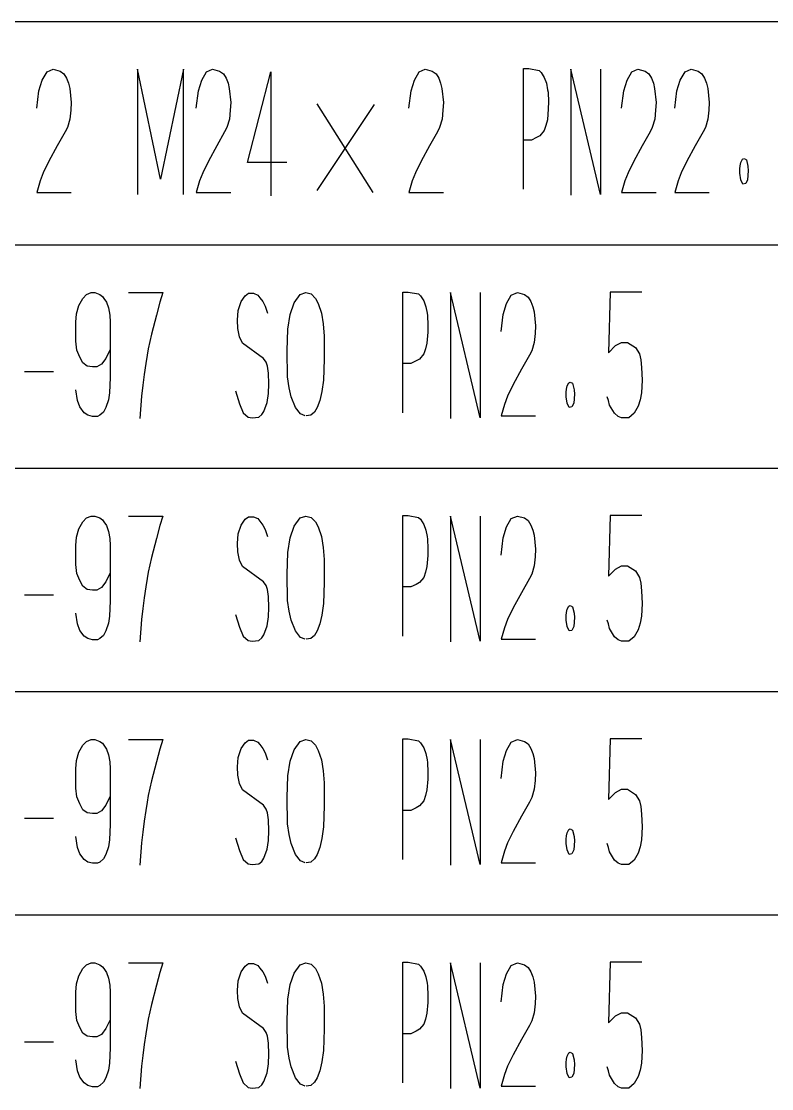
# Model space of a CAD drawing. Extents: x 0 to 8410, y 0 to 11890.
# Drawn here: x 7221.3 to 7456.5, y 6793.7 to 7128.1 of the extents above; entities that cross this region are included whole.
import ezdxf

# ---------------------------------------------------------------- set-up
doc = ezdxf.new("R2010")
doc.units = 0
doc.header["$MEASUREMENT"] = 0
doc.layers.add('6', color=7, linetype='Continuous')

msp = doc.modelspace()

# ---------------------------------------------------------------- linework, layer by layer
at = {"layer": '6'}
for p, q in [((6510, 7128.11), (8310, 7128.11)), ((7229.35, 7112.29), (7231.25, 7113.09)), ((7231.25, 7113.09), (7233.47, 7112.49)), ((7264.91, 7078.69), (7257.72, 7113.09)), ((7257.72, 7113.09), (7257.72, 7073.89)), ((7272.1, 7113.09), (7264.91, 7078.69)), ((7272.1, 7073.89), (7272.1, 7113.09)), ((7279.35, 7112.29), (7281.25, 7113.09)), ((7281.25, 7113.09), (7283.47, 7112.49)), ((7346.02, 7112.29), (7347.92, 7113.09)), ((7347.92, 7113.09), (7350.14, 7112.49)), ((7378.7, 7075.49), (7378.7, 7113.29)), ((7378.7, 7113.29), (7380.4, 7113.29)), ((7380.4, 7113.29), (7383.6, 7112.69)), ((7402.89, 7073.89), (7393.6, 7113.09)), ((7393.6, 7113.09), (7393.6, 7073.69)), ((7402.89, 7113.09), (7402.89, 7073.89)), ((7412.69, 7112.29), (7414.58, 7113.09)), ((7414.58, 7113.09), (7416.81, 7112.49)), ((7429.36, 7112.29), (7431.25, 7113.09)), ((7431.25, 7113.09), (7433.47, 7112.49)), ((7226.81, 7106.29), (7227.85, 7109.69)), ((7227.85, 7109.69), (7229.35, 7112.29)), ((7233.47, 7112.49), (7234.65, 7111.69)), ((7234.65, 7111.69), (7235.5, 7110.29)), ((7235.5, 7110.29), (7236.09, 7108.69)), ((7276.81, 7106.29), (7277.85, 7109.69)), ((7277.85, 7109.69), (7279.35, 7112.29)), ((7283.47, 7112.49), (7284.65, 7111.69)), ((7284.65, 7111.69), (7285.5, 7110.29)), ((7285.5, 7110.29), (7286.09, 7108.69)), ((7292.17, 7083.89), (7299.49, 7112.29)), ((7299.49, 7112.29), (7299.49, 7073.49)), ((7343.47, 7106.29), (7344.52, 7109.69)), ((7344.52, 7109.69), (7346.02, 7112.29)), ((7350.14, 7112.49), (7351.32, 7111.69)), ((7351.32, 7111.69), (7352.17, 7110.29)), ((7352.17, 7110.29), (7352.75, 7108.69)), ((7383.6, 7112.69), (7384.26, 7112.09)), ((7384.26, 7112.09), (7385.24, 7110.49)), ((7385.24, 7110.49), (7385.89, 7108.69)), ((7410.14, 7106.29), (7411.19, 7109.69)), ((7411.19, 7109.69), (7412.69, 7112.29)), ((7416.81, 7112.49), (7417.98, 7111.69)), ((7417.98, 7111.69), (7418.83, 7110.29)), ((7418.83, 7110.29), (7419.42, 7108.69)), ((7426.81, 7106.29), (7427.85, 7109.69)), ((7427.85, 7109.69), (7429.36, 7112.29)), ((7433.47, 7112.49), (7434.65, 7111.69)), ((7434.65, 7111.69), (7435.5, 7110.29)), ((7435.5, 7110.29), (7436.09, 7108.69)), ((7226.15, 7100.89), (7226.81, 7106.29)), ((7236.09, 7108.69), (7236.48, 7107.09)), ((7236.48, 7107.09), (7236.94, 7102.69)), ((7276.15, 7100.89), (7276.81, 7106.29)), ((7286.09, 7108.69), (7286.48, 7107.09)), ((7286.48, 7107.09), (7286.94, 7102.69)), ((7342.82, 7100.89), (7343.47, 7106.29)), ((7352.75, 7108.69), (7353.15, 7107.09)), ((7353.15, 7107.09), (7353.6, 7102.69)), ((7385.89, 7108.69), (7386.28, 7106.69)), ((7386.28, 7106.69), (7386.41, 7105.89)), ((7409.49, 7100.89), (7410.14, 7106.29)), ((7419.42, 7108.69), (7419.81, 7107.09)), ((7419.81, 7107.09), (7420.27, 7102.69)), ((7426.15, 7100.89), (7426.81, 7106.29)), ((7436.09, 7108.69), (7436.48, 7107.09)), ((7436.48, 7107.09), (7436.94, 7102.69)), ((7386.41, 7105.89), (7386.55, 7102.89)), ((7386.55, 7102.89), (7386.48, 7100.69)), ((7236.81, 7100.29), (7236.54, 7097.49)), ((7236.94, 7102.69), (7236.81, 7100.29)), ((7286.81, 7100.29), (7286.54, 7097.49)), ((7286.94, 7102.69), (7286.81, 7100.29)), ((7331.64, 7074.49), (7314, 7102.29)), ((7314, 7075.09), (7332.03, 7102.09)), ((7353.47, 7100.29), (7353.21, 7097.49)), ((7353.6, 7102.69), (7353.47, 7100.29)), ((7386.48, 7100.69), (7386.22, 7097.29)), ((7420.14, 7100.29), (7419.88, 7097.49)), ((7420.27, 7102.69), (7420.14, 7100.29)), ((7436.81, 7100.29), (7436.55, 7097.49)), ((7436.94, 7102.69), (7436.81, 7100.29)), ((7236.54, 7097.49), (7235.76, 7094.89)), ((7286.54, 7097.49), (7285.76, 7094.89)), ((7353.21, 7097.49), (7352.43, 7094.89)), ((7386.22, 7097.29), (7385.76, 7095.49)), ((7419.88, 7097.49), (7419.09, 7094.89)), ((7436.55, 7097.49), (7435.76, 7094.89)), ((7235.04, 7093.49), (7232.56, 7089.09)), ((7235.76, 7094.89), (7235.04, 7093.49)), ((7285.04, 7093.49), (7282.56, 7089.09)), ((7285.76, 7094.89), (7285.04, 7093.49)), ((7351.71, 7093.49), (7349.22, 7089.09)), ((7352.43, 7094.89), (7351.71, 7093.49)), ((7385.24, 7093.89), (7383.87, 7092.29)), ((7385.76, 7095.49), (7385.24, 7093.89)), ((7418.38, 7093.49), (7415.89, 7089.09)), ((7419.09, 7094.89), (7418.38, 7093.49)), ((7435.04, 7093.49), (7432.56, 7089.09)), ((7435.76, 7094.89), (7435.04, 7093.49)), ((7381.19, 7090.89), (7378.7, 7090.89)), ((7382.82, 7091.69), (7381.19, 7090.89)), ((7383.87, 7092.29), (7382.82, 7091.69)), ((7232.56, 7089.09), (7229.94, 7084.29)), ((7282.56, 7089.09), (7279.94, 7084.29)), ((7349.22, 7089.09), (7346.61, 7084.29)), ((7415.89, 7089.09), (7413.28, 7084.29)), ((7432.56, 7089.09), (7429.94, 7084.29)), ((7229.94, 7084.29), (7228.18, 7080.69)), ((7279.94, 7084.29), (7278.18, 7080.69)), ((7304.52, 7083.89), (7292.17, 7083.89)), ((7346.61, 7084.29), (7344.85, 7080.69)), ((7413.28, 7084.29), (7411.51, 7080.69)), ((7429.94, 7084.29), (7428.18, 7080.69)), ((7446.55, 7081.89), (7446.68, 7082.89)), ((7446.68, 7082.89), (7446.87, 7083.89)), ((7446.87, 7083.89), (7447.4, 7084.89)), ((7447.4, 7084.89), (7447.72, 7085.09)), ((7447.85, 7085.09), (7448.57, 7084.69)), ((7448.57, 7084.69), (7449.03, 7082.69)), ((7228.18, 7080.69), (7227.2, 7078.09)), ((7278.18, 7080.69), (7277.2, 7078.09)), ((7344.85, 7080.69), (7343.86, 7078.09)), ((7411.51, 7080.69), (7410.53, 7078.09)), ((7428.18, 7080.69), (7427.2, 7078.09)), ((7446.55, 7080.49), (7446.55, 7081.89)), ((7446.87, 7078.49), (7446.55, 7080.49)), ((7449.16, 7081.29), (7448.96, 7078.49)), ((7449.03, 7082.69), (7449.16, 7081.29)), ((7227.2, 7078.09), (7226.15, 7074.49)), ((7277.2, 7078.09), (7276.15, 7074.49)), ((7343.86, 7078.09), (7342.82, 7074.49)), ((7410.53, 7078.09), (7409.49, 7074.49)), ((7427.2, 7078.09), (7426.15, 7074.49)), ((7447.46, 7077.09), (7446.87, 7078.49)), ((7448.38, 7077.29), (7447.46, 7077.09)), ((7448.96, 7078.49), (7448.38, 7077.29)), ((7226.15, 7074.49), (7236.94, 7074.49)), ((7276.15, 7074.49), (7286.94, 7074.49)), ((7342.82, 7074.49), (7353.6, 7074.49)), ((7409.49, 7074.49), (7420.27, 7074.49)), ((7426.15, 7074.49), (7436.94, 7074.49)), ((6510, 7058.1), (8310, 7058.1)), ((7241.69, 7042.5), (7243.19, 7043.1)), ((7243.19, 7043.1), (7244.37, 7043.1)), ((7244.37, 7043.1), (7245.87, 7042.5)), ((7254.89, 7043.1), (7265.68, 7043.1)), ((7265.68, 7043.1), (7264.76, 7040.1)), ((7291.5, 7042.1), (7292.54, 7042.9)), ((7292.54, 7042.9), (7294.11, 7042.9)), ((7294.11, 7042.9), (7295.42, 7042.3)), ((7308.75, 7042.5), (7310.52, 7043.1)), ((7310.52, 7043.1), (7312.15, 7042.7)), ((7312.15, 7042.7), (7313.52, 7041.3)), ((7340.91, 7005.5), (7340.91, 7043.3)), ((7340.91, 7043.3), (7342.61, 7043.3)), ((7342.61, 7043.3), (7345.81, 7042.7)), ((7345.81, 7042.7), (7346.46, 7042.1)), ((7365.09, 7003.9), (7355.81, 7043.1)), ((7355.81, 7043.1), (7355.81, 7003.7)), ((7365.09, 7043.1), (7365.09, 7003.9)), ((7374.9, 7042.3), (7376.79, 7043.1)), ((7376.79, 7043.1), (7379.01, 7042.5)), ((7405.88, 7043.3), (7405.35, 7024.3)), ((7415.81, 7043.3), (7405.88, 7043.3)), ((7239.34, 7039.1), (7240.58, 7041.3)), ((7240.58, 7041.3), (7241.69, 7042.5)), ((7245.87, 7042.5), (7246.72, 7041.9)), ((7246.72, 7041.9), (7247.18, 7041.3)), ((7247.18, 7041.3), (7247.97, 7040.1)), ((7247.97, 7040.1), (7248.68, 7038.3)), ((7264.76, 7040.1), (7263.65, 7036.1)), ((7289.27, 7037.5), (7290.19, 7040.3)), ((7290.19, 7040.3), (7291.5, 7042.1)), ((7295.42, 7042.3), (7296.07, 7041.5)), ((7296.07, 7041.5), (7297.05, 7040.3)), ((7297.05, 7040.3), (7297.7, 7038.9)), ((7305.55, 7036.3), (7306.85, 7039.9)), ((7306.85, 7039.9), (7308.75, 7042.5)), ((7313.52, 7041.3), (7314.37, 7039.7)), ((7314.37, 7039.7), (7315.35, 7036.7)), ((7346.46, 7042.1), (7347.44, 7040.5)), ((7347.44, 7040.5), (7348.1, 7038.7)), ((7372.35, 7036.3), (7373.39, 7039.7)), ((7373.39, 7039.7), (7374.9, 7042.3)), ((7379.01, 7042.5), (7380.19, 7041.7)), ((7380.19, 7041.7), (7381.04, 7040.3)), ((7381.04, 7040.3), (7381.63, 7038.7)), ((7238.42, 7033.9), (7238.62, 7036.5)), ((7238.62, 7036.5), (7239.34, 7039.1)), ((7248.68, 7038.3), (7249.08, 7036.1)), ((7249.08, 7036.1), (7249.14, 7033.9)), ((7263.65, 7036.1), (7262.08, 7030.1)), ((7289.08, 7034.5), (7289.27, 7037.5)), ((7297.7, 7038.9), (7298.42, 7036.7)), ((7304.83, 7031.7), (7305.55, 7036.3)), ((7315.35, 7036.7), (7315.87, 7033.3)), ((7348.1, 7038.7), (7348.49, 7036.7)), ((7348.49, 7036.7), (7348.62, 7035.9)), ((7371.69, 7030.9), (7372.35, 7036.3)), ((7381.63, 7038.7), (7382.02, 7037.1)), ((7382.02, 7037.1), (7382.48, 7032.7)), ((7238.42, 7031.1), (7238.42, 7033.9)), ((7249.14, 7033.9), (7249.14, 7024.7)), ((7289.21, 7031.9), (7289.08, 7034.5)), ((7315.87, 7033.3), (7316.2, 7029.5)), ((7348.62, 7035.9), (7348.75, 7032.9)), ((7348.75, 7032.9), (7348.69, 7030.7)), ((7382.48, 7032.7), (7382.35, 7030.3)), ((7238.42, 7027.9), (7238.42, 7031.1)), ((7262.08, 7030.1), (7261.1, 7025.5)), ((7289.67, 7029.3), (7289.21, 7031.9)), ((7290.65, 7027.3), (7289.67, 7029.3)), ((7304.63, 7024.9), (7304.83, 7031.7)), ((7316.2, 7029.5), (7316.27, 7022.3)), ((7348.69, 7030.7), (7348.42, 7027.3)), ((7382.35, 7030.3), (7382.08, 7027.5)), ((7238.68, 7025.1), (7238.42, 7027.9)), ((7297.25, 7022.5), (7290.65, 7027.3)), ((7348.42, 7027.3), (7347.97, 7025.5)), ((7382.08, 7027.5), (7381.3, 7024.9)), ((7405.35, 7024.3), (7407.51, 7026.5)), ((7407.51, 7026.5), (7409.47, 7027.5)), ((7409.47, 7027.5), (7411.37, 7027.5)), ((7411.37, 7027.5), (7413.85, 7025.9)), ((7239.6, 7022.9), (7238.68, 7025.1)), ((7240.58, 7021.1), (7239.6, 7022.9)), ((7249.08, 7025.1), (7247.83, 7022.5)), ((7249.14, 7024.7), (7249.14, 7016.5)), ((7260.71, 7023.5), (7260.38, 7020.9)), ((7261.1, 7025.5), (7260.71, 7023.5)), ((7304.76, 7016.7), (7304.63, 7024.9)), ((7347.44, 7023.9), (7346.07, 7022.3)), ((7347.97, 7025.5), (7347.44, 7023.9)), ((7380.58, 7023.5), (7378.1, 7019.1)), ((7381.3, 7024.9), (7380.58, 7023.5)), ((7413.85, 7025.9), (7415.03, 7023.9)), ((7415.03, 7023.9), (7415.48, 7022.1)), ((7241.89, 7020.1), (7240.58, 7021.1)), ((7243.59, 7019.9), (7241.89, 7020.1)), ((7245.02, 7019.9), (7243.59, 7019.9)), ((7246.46, 7020.7), (7245.02, 7019.9)), ((7247.83, 7022.5), (7246.46, 7020.7)), ((7260.38, 7020.9), (7259.8, 7017.5)), ((7298.03, 7021.3), (7297.25, 7022.5)), ((7298.42, 7020.1), (7298.03, 7021.3)), ((7298.75, 7017.9), (7298.42, 7020.1)), ((7316.27, 7022.3), (7316.07, 7015.7)), ((7343.39, 7020.9), (7340.91, 7020.9)), ((7345.03, 7021.7), (7343.39, 7020.9)), ((7346.07, 7022.3), (7345.03, 7021.7)), ((7415.48, 7022.1), (7415.75, 7019.7)), ((7415.75, 7019.7), (7415.88, 7015.7)), ((7231.43, 7018.3), (7222.34, 7018.3)), ((7249.14, 7016.5), (7248.95, 7011.7)), ((7259.8, 7017.5), (7259.4, 7014.1)), ((7298.88, 7014.5), (7298.75, 7017.9)), ((7305.22, 7013.3), (7304.76, 7016.7)), ((7378.1, 7019.1), (7375.48, 7014.3)), ((7238.95, 7009.3), (7238.42, 7012.7)), ((7259.4, 7014.1), (7259.01, 7010.7)), ((7298.75, 7011.5), (7298.88, 7014.5)), ((7305.94, 7010.5), (7305.22, 7013.3)), ((7316.07, 7015.7), (7315.55, 7012.1)), ((7375.48, 7014.3), (7373.72, 7010.7)), ((7392.08, 7011.9), (7392.22, 7012.9)), ((7392.22, 7012.9), (7392.41, 7013.9)), ((7392.41, 7013.9), (7392.93, 7014.9)), ((7392.93, 7014.9), (7393.26, 7015.1)), ((7393.39, 7015.1), (7394.11, 7014.7)), ((7394.11, 7014.7), (7394.57, 7012.7)), ((7394.57, 7012.7), (7394.7, 7011.3)), ((7415.88, 7015.7), (7415.68, 7011.7)), ((7239.66, 7007.3), (7238.95, 7009.3)), ((7248.68, 7009.5), (7247.83, 7007.1)), ((7248.95, 7011.7), (7248.68, 7009.5)), ((7259.01, 7010.7), (7258.49, 7003.7)), ((7288.49, 7012.3), (7289.67, 7008.3)), ((7298.36, 7008.7), (7298.75, 7011.5)), ((7307.25, 7007.1), (7305.94, 7010.5)), ((7314.83, 7009.3), (7314.04, 7007.1)), ((7315.55, 7012.1), (7314.83, 7009.3)), ((7373.72, 7010.7), (7372.74, 7008.1)), ((7392.08, 7010.5), (7392.08, 7011.9)), ((7392.41, 7008.5), (7392.08, 7010.5)), ((7394.7, 7011.3), (7394.5, 7008.5)), ((7405.35, 7009.3), (7404.96, 7010.5)), ((7405.68, 7007.9), (7405.35, 7009.3)), ((7415.29, 7009.5), (7414.7, 7007.5)), ((7415.68, 7011.7), (7415.29, 7009.5)), ((7241.04, 7005.5), (7239.66, 7007.3)), ((7247.83, 7007.1), (7247.05, 7005.7)), ((7289.67, 7008.3), (7290.84, 7005.5)), ((7296.72, 7004.9), (7297.31, 7005.9)), ((7297.31, 7005.9), (7298.36, 7008.7)), ((7308.82, 7005.1), (7307.25, 7007.1)), ((7314.04, 7007.1), (7313.2, 7005.7)), ((7372.74, 7008.1), (7371.69, 7004.5)), ((7393, 7007.1), (7392.41, 7008.5)), ((7393.91, 7007.3), (7393, 7007.1)), ((7394.5, 7008.5), (7393.91, 7007.3)), ((7407.25, 7005.3), (7405.68, 7007.9)), ((7414.7, 7007.5), (7413.39, 7005.3)), ((7242.15, 7004.7), (7241.04, 7005.5)), ((7243.59, 7004.3), (7242.15, 7004.7)), ((7245.16, 7004.3), (7243.59, 7004.3)), ((7245.94, 7004.7), (7245.16, 7004.3)), ((7247.05, 7005.7), (7245.94, 7004.7)), ((7290.84, 7005.5), (7292.41, 7004.1)), ((7292.41, 7004.1), (7293.65, 7003.9)), ((7293.65, 7003.9), (7295.74, 7004.1)), ((7295.74, 7004.1), (7296.72, 7004.9)), ((7310.25, 7004.5), (7308.82, 7005.1)), ((7312.02, 7004.7), (7310.58, 7004.5)), ((7313.2, 7005.7), (7312.02, 7004.7)), ((7371.69, 7004.5), (7382.48, 7004.5)), ((7408.42, 7004.3), (7407.25, 7005.3)), ((7409.41, 7003.9), (7408.42, 7004.3)), ((7411.76, 7003.9), (7409.41, 7003.9)), ((7413.39, 7005.3), (7411.76, 7003.9)), ((6510, 6988.11), (8310, 6988.11)), ((7240.58, 6971.3), (7241.69, 6972.5)), ((7241.69, 6972.5), (7243.19, 6973.1)), ((7243.19, 6973.1), (7244.37, 6973.1)), ((7244.37, 6973.1), (7245.87, 6972.5)), ((7245.87, 6972.5), (7246.72, 6971.9)), ((7254.89, 6973.1), (7265.68, 6973.1)), ((7265.68, 6973.1), (7264.76, 6970.1)), ((7291.5, 6972.1), (7292.54, 6972.9)), ((7292.54, 6972.9), (7294.11, 6972.9)), ((7294.11, 6972.9), (7295.42, 6972.3)), ((7306.85, 6969.9), (7308.75, 6972.5)), ((7308.75, 6972.5), (7310.52, 6973.1)), ((7310.52, 6973.1), (7312.15, 6972.7)), ((7312.15, 6972.7), (7313.52, 6971.3)), ((7340.91, 6935.5), (7340.91, 6973.3)), ((7340.91, 6973.3), (7342.61, 6973.3)), ((7342.61, 6973.3), (7345.81, 6972.7)), ((7345.81, 6972.7), (7346.46, 6972.1)), ((7365.09, 6933.9), (7355.81, 6973.1)), ((7355.81, 6973.1), (7355.81, 6933.7)), ((7365.09, 6973.1), (7365.09, 6933.9)), ((7374.9, 6972.3), (7376.79, 6973.1)), ((7376.79, 6973.1), (7379.01, 6972.5)), ((7379.01, 6972.5), (7380.19, 6971.7)), ((7405.88, 6973.3), (7405.35, 6954.3)), ((7415.81, 6973.3), (7405.88, 6973.3)), ((7239.34, 6969.1), (7240.58, 6971.3)), ((7246.72, 6971.9), (7247.18, 6971.3)), ((7247.18, 6971.3), (7247.97, 6970.1)), ((7247.97, 6970.1), (7248.68, 6968.3)), ((7264.76, 6970.1), (7263.65, 6966.1)), ((7289.27, 6967.5), (7290.19, 6970.3)), ((7290.19, 6970.3), (7291.5, 6972.1)), ((7295.42, 6972.3), (7296.07, 6971.5)), ((7296.07, 6971.5), (7297.05, 6970.3)), ((7297.05, 6970.3), (7297.7, 6968.9)), ((7305.55, 6966.3), (7306.85, 6969.9)), ((7313.52, 6971.3), (7314.37, 6969.7)), ((7314.37, 6969.7), (7315.35, 6966.7)), ((7346.46, 6972.1), (7347.44, 6970.5)), ((7347.44, 6970.5), (7348.1, 6968.7)), ((7372.35, 6966.3), (7373.39, 6969.7)), ((7373.39, 6969.7), (7374.9, 6972.3)), ((7380.19, 6971.7), (7381.04, 6970.3)), ((7381.04, 6970.3), (7381.63, 6968.7)), ((7238.42, 6963.9), (7238.62, 6966.5)), ((7238.62, 6966.5), (7239.34, 6969.1)), ((7248.68, 6968.3), (7249.08, 6966.1)), ((7249.08, 6966.1), (7249.14, 6963.9)), ((7263.65, 6966.1), (7262.08, 6960.1)), ((7289.08, 6964.5), (7289.27, 6967.5)), ((7297.7, 6968.9), (7298.42, 6966.7)), ((7304.83, 6961.7), (7305.55, 6966.3)), ((7315.35, 6966.7), (7315.87, 6963.3)), ((7348.1, 6968.7), (7348.49, 6966.7)), ((7348.49, 6966.7), (7348.62, 6965.9)), ((7348.62, 6965.9), (7348.75, 6962.9)), ((7371.69, 6960.9), (7372.35, 6966.3)), ((7381.63, 6968.7), (7382.02, 6967.1)), ((7382.02, 6967.1), (7382.48, 6962.7)), ((7238.42, 6961.1), (7238.42, 6963.9)), ((7249.14, 6963.9), (7249.14, 6954.7)), ((7289.21, 6961.9), (7289.08, 6964.5)), ((7315.87, 6963.3), (7316.2, 6959.5)), ((7348.75, 6962.9), (7348.69, 6960.7)), ((7382.48, 6962.7), (7382.35, 6960.3)), ((7238.42, 6957.9), (7238.42, 6961.1)), ((7262.08, 6960.1), (7261.1, 6955.5)), ((7289.67, 6959.3), (7289.21, 6961.9)), ((7290.65, 6957.3), (7289.67, 6959.3)), ((7304.63, 6954.9), (7304.83, 6961.7)), ((7316.2, 6959.5), (7316.27, 6952.3)), ((7348.69, 6960.7), (7348.42, 6957.3)), ((7382.35, 6960.3), (7382.08, 6957.5)), ((7238.68, 6955.1), (7238.42, 6957.9)), ((7297.25, 6952.5), (7290.65, 6957.3)), ((7348.42, 6957.3), (7347.97, 6955.5)), ((7382.08, 6957.5), (7381.3, 6954.9)), ((7405.35, 6954.3), (7407.51, 6956.5)), ((7407.51, 6956.5), (7409.47, 6957.5)), ((7409.47, 6957.5), (7411.37, 6957.5)), ((7411.37, 6957.5), (7413.85, 6955.9)), ((7413.85, 6955.9), (7415.03, 6953.9)), ((7239.6, 6952.9), (7238.68, 6955.1)), ((7240.58, 6951.1), (7239.6, 6952.9)), ((7247.83, 6952.5), (7246.46, 6950.7)), ((7249.08, 6955.1), (7247.83, 6952.5)), ((7249.14, 6954.7), (7249.14, 6946.5)), ((7260.71, 6953.5), (7260.38, 6950.9)), ((7261.1, 6955.5), (7260.71, 6953.5)), ((7298.03, 6951.3), (7297.25, 6952.5)), ((7304.76, 6946.7), (7304.63, 6954.9)), ((7347.44, 6953.9), (7346.07, 6952.3)), ((7347.97, 6955.5), (7347.44, 6953.9)), ((7380.58, 6953.5), (7378.1, 6949.1)), ((7381.3, 6954.9), (7380.58, 6953.5)), ((7415.03, 6953.9), (7415.48, 6952.1)), ((7241.89, 6950.1), (7240.58, 6951.1)), ((7243.59, 6949.9), (7241.89, 6950.1)), ((7245.02, 6949.9), (7243.59, 6949.9)), ((7246.46, 6950.7), (7245.02, 6949.9)), ((7260.38, 6950.9), (7259.8, 6947.5)), ((7298.42, 6950.1), (7298.03, 6951.3)), ((7298.75, 6947.9), (7298.42, 6950.1)), ((7316.27, 6952.3), (7316.07, 6945.7)), ((7343.39, 6950.9), (7340.91, 6950.9)), ((7345.03, 6951.7), (7343.39, 6950.9)), ((7346.07, 6952.3), (7345.03, 6951.7)), ((7378.1, 6949.1), (7375.48, 6944.3)), ((7415.48, 6952.1), (7415.75, 6949.7)), ((7415.75, 6949.7), (7415.88, 6945.7)), ((7231.43, 6948.3), (7222.34, 6948.3)), ((7249.14, 6946.5), (7248.95, 6941.7)), ((7259.8, 6947.5), (7259.4, 6944.1)), ((7298.88, 6944.5), (7298.75, 6947.9)), ((7305.22, 6943.3), (7304.76, 6946.7)), ((7316.07, 6945.7), (7315.55, 6942.1)), ((7415.88, 6945.7), (7415.68, 6941.7)), ((7238.95, 6939.3), (7238.42, 6942.7)), ((7259.4, 6944.1), (7259.01, 6940.7)), ((7298.75, 6941.5), (7298.88, 6944.5)), ((7305.94, 6940.5), (7305.22, 6943.3)), ((7375.48, 6944.3), (7373.72, 6940.7)), ((7392.08, 6941.9), (7392.22, 6942.9)), ((7392.22, 6942.9), (7392.41, 6943.9)), ((7392.41, 6943.9), (7392.93, 6944.9)), ((7392.93, 6944.9), (7393.26, 6945.1)), ((7393.39, 6945.1), (7394.11, 6944.7)), ((7394.11, 6944.7), (7394.57, 6942.7)), ((7394.57, 6942.7), (7394.7, 6941.3)), ((7239.66, 6937.3), (7238.95, 6939.3)), ((7248.68, 6939.5), (7247.83, 6937.1)), ((7248.95, 6941.7), (7248.68, 6939.5)), ((7259.01, 6940.7), (7258.49, 6933.7)), ((7288.49, 6942.3), (7289.67, 6938.3)), ((7298.36, 6938.7), (7298.75, 6941.5)), ((7307.25, 6937.1), (7305.94, 6940.5)), ((7314.83, 6939.3), (7314.04, 6937.1)), ((7315.55, 6942.1), (7314.83, 6939.3)), ((7373.72, 6940.7), (7372.74, 6938.1)), ((7392.08, 6940.5), (7392.08, 6941.9)), ((7392.41, 6938.5), (7392.08, 6940.5)), ((7394.7, 6941.3), (7394.5, 6938.5)), ((7405.35, 6939.3), (7404.96, 6940.5)), ((7405.68, 6937.9), (7405.35, 6939.3)), ((7415.29, 6939.5), (7414.7, 6937.5)), ((7415.68, 6941.7), (7415.29, 6939.5)), ((7241.04, 6935.5), (7239.66, 6937.3)), ((7247.05, 6935.7), (7245.94, 6934.7)), ((7247.83, 6937.1), (7247.05, 6935.7)), ((7289.67, 6938.3), (7290.84, 6935.5)), ((7296.72, 6934.9), (7297.31, 6935.9)), ((7297.31, 6935.9), (7298.36, 6938.7)), ((7308.82, 6935.1), (7307.25, 6937.1)), ((7313.2, 6935.7), (7312.02, 6934.7)), ((7314.04, 6937.1), (7313.2, 6935.7)), ((7372.74, 6938.1), (7371.69, 6934.5)), ((7393, 6937.1), (7392.41, 6938.5)), ((7393.91, 6937.3), (7393, 6937.1)), ((7394.5, 6938.5), (7393.91, 6937.3)), ((7407.25, 6935.3), (7405.68, 6937.9)), ((7414.7, 6937.5), (7413.39, 6935.3)), ((7242.15, 6934.7), (7241.04, 6935.5)), ((7243.59, 6934.3), (7242.15, 6934.7)), ((7245.16, 6934.3), (7243.59, 6934.3)), ((7245.94, 6934.7), (7245.16, 6934.3)), ((7290.84, 6935.5), (7292.41, 6934.1)), ((7292.41, 6934.1), (7293.65, 6933.9)), ((7293.65, 6933.9), (7295.74, 6934.1)), ((7295.74, 6934.1), (7296.72, 6934.9)), ((7310.25, 6934.5), (7308.82, 6935.1)), ((7312.02, 6934.7), (7310.58, 6934.5)), ((7371.69, 6934.5), (7382.48, 6934.5)), ((7408.42, 6934.3), (7407.25, 6935.3)), ((7409.41, 6933.9), (7408.42, 6934.3)), ((7411.76, 6933.9), (7409.41, 6933.9)), ((7413.39, 6935.3), (7411.76, 6933.9)), ((6510, 6918.11), (8310, 6918.11)), ((7240.58, 6901.3), (7241.69, 6902.5)), ((7241.69, 6902.5), (7243.19, 6903.1)), ((7243.19, 6903.1), (7244.37, 6903.1)), ((7244.37, 6903.1), (7245.87, 6902.5)), ((7245.87, 6902.5), (7246.72, 6901.9)), ((7254.89, 6903.1), (7265.68, 6903.1)), ((7265.68, 6903.1), (7264.76, 6900.1)), ((7291.5, 6902.1), (7292.54, 6902.9)), ((7292.54, 6902.9), (7294.11, 6902.9)), ((7294.11, 6902.9), (7295.42, 6902.3)), ((7295.42, 6902.3), (7296.07, 6901.5)), ((7306.85, 6899.9), (7308.75, 6902.5)), ((7308.75, 6902.5), (7310.52, 6903.1)), ((7310.52, 6903.1), (7312.15, 6902.7)), ((7312.15, 6902.7), (7313.52, 6901.3)), ((7340.91, 6865.5), (7340.91, 6903.3)), ((7340.91, 6903.3), (7342.61, 6903.3)), ((7342.61, 6903.3), (7345.81, 6902.7)), ((7345.81, 6902.7), (7346.46, 6902.1)), ((7365.09, 6863.9), (7355.81, 6903.1)), ((7355.81, 6903.1), (7355.81, 6863.7)), ((7365.09, 6903.1), (7365.09, 6863.9)), ((7373.39, 6899.7), (7374.9, 6902.3)), ((7374.9, 6902.3), (7376.79, 6903.1)), ((7376.79, 6903.1), (7379.01, 6902.5)), ((7379.01, 6902.5), (7380.19, 6901.7)), ((7405.88, 6903.3), (7405.35, 6884.3)), ((7415.81, 6903.3), (7405.88, 6903.3)), ((7238.62, 6896.5), (7239.34, 6899.1)), ((7239.34, 6899.1), (7240.58, 6901.3)), ((7246.72, 6901.9), (7247.18, 6901.3)), ((7247.18, 6901.3), (7247.97, 6900.1)), ((7247.97, 6900.1), (7248.68, 6898.3)), ((7264.76, 6900.1), (7263.65, 6896.1)), ((7289.27, 6897.5), (7290.19, 6900.3)), ((7290.19, 6900.3), (7291.5, 6902.1)), ((7296.07, 6901.5), (7297.05, 6900.3)), ((7297.05, 6900.3), (7297.7, 6898.9)), ((7297.7, 6898.9), (7298.42, 6896.7)), ((7305.55, 6896.3), (7306.85, 6899.9)), ((7313.52, 6901.3), (7314.37, 6899.7)), ((7314.37, 6899.7), (7315.35, 6896.7)), ((7346.46, 6902.1), (7347.44, 6900.5)), ((7347.44, 6900.5), (7348.1, 6898.7)), ((7372.35, 6896.3), (7373.39, 6899.7)), ((7380.19, 6901.7), (7381.04, 6900.3)), ((7381.04, 6900.3), (7381.63, 6898.7)), ((7238.42, 6893.9), (7238.62, 6896.5)), ((7248.68, 6898.3), (7249.08, 6896.1)), ((7249.08, 6896.1), (7249.14, 6893.9)), ((7263.65, 6896.1), (7262.08, 6890.1)), ((7289.08, 6894.5), (7289.27, 6897.5)), ((7304.83, 6891.7), (7305.55, 6896.3)), ((7315.35, 6896.7), (7315.87, 6893.3)), ((7348.1, 6898.7), (7348.49, 6896.7)), ((7348.49, 6896.7), (7348.62, 6895.9)), ((7348.62, 6895.9), (7348.75, 6892.9)), ((7371.69, 6890.9), (7372.35, 6896.3)), ((7381.63, 6898.7), (7382.02, 6897.1)), ((7382.02, 6897.1), (7382.48, 6892.7)), ((7238.42, 6891.1), (7238.42, 6893.9)), ((7249.14, 6893.9), (7249.14, 6884.7)), ((7289.21, 6891.9), (7289.08, 6894.5)), ((7315.87, 6893.3), (7316.2, 6889.5)), ((7348.75, 6892.9), (7348.69, 6890.7)), ((7382.48, 6892.7), (7382.35, 6890.3)), ((7238.42, 6887.9), (7238.42, 6891.1)), ((7262.08, 6890.1), (7261.1, 6885.5)), ((7289.67, 6889.3), (7289.21, 6891.9)), ((7290.65, 6887.3), (7289.67, 6889.3)), ((7304.63, 6884.9), (7304.83, 6891.7)), ((7316.2, 6889.5), (7316.27, 6882.3)), ((7348.69, 6890.7), (7348.42, 6887.3)), ((7382.35, 6890.3), (7382.08, 6887.5)), ((7238.68, 6885.1), (7238.42, 6887.9)), ((7297.25, 6882.5), (7290.65, 6887.3)), ((7348.42, 6887.3), (7347.97, 6885.5)), ((7382.08, 6887.5), (7381.3, 6884.9)), ((7405.35, 6884.3), (7407.51, 6886.5)), ((7407.51, 6886.5), (7409.47, 6887.5)), ((7409.47, 6887.5), (7411.37, 6887.5)), ((7411.37, 6887.5), (7413.85, 6885.9)), ((7413.85, 6885.9), (7415.03, 6883.9)), ((7239.6, 6882.9), (7238.68, 6885.1)), ((7240.58, 6881.1), (7239.6, 6882.9)), ((7247.83, 6882.5), (7246.46, 6880.7)), ((7249.08, 6885.1), (7247.83, 6882.5)), ((7249.14, 6884.7), (7249.14, 6876.5)), ((7260.71, 6883.5), (7260.38, 6880.9)), ((7261.1, 6885.5), (7260.71, 6883.5)), ((7298.03, 6881.3), (7297.25, 6882.5)), ((7304.76, 6876.7), (7304.63, 6884.9)), ((7316.27, 6882.3), (7316.07, 6875.7)), ((7346.07, 6882.3), (7345.03, 6881.7)), ((7347.44, 6883.9), (7346.07, 6882.3)), ((7347.97, 6885.5), (7347.44, 6883.9)), ((7380.58, 6883.5), (7378.1, 6879.1)), ((7381.3, 6884.9), (7380.58, 6883.5)), ((7415.03, 6883.9), (7415.48, 6882.1)), ((7241.89, 6880.1), (7240.58, 6881.1)), ((7243.59, 6879.9), (7241.89, 6880.1)), ((7245.02, 6879.9), (7243.59, 6879.9)), ((7246.46, 6880.7), (7245.02, 6879.9)), ((7260.38, 6880.9), (7259.8, 6877.5)), ((7298.42, 6880.1), (7298.03, 6881.3)), ((7298.75, 6877.9), (7298.42, 6880.1)), ((7343.39, 6880.9), (7340.91, 6880.9)), ((7345.03, 6881.7), (7343.39, 6880.9)), ((7378.1, 6879.1), (7375.48, 6874.3)), ((7415.48, 6882.1), (7415.75, 6879.7)), ((7415.75, 6879.7), (7415.88, 6875.7)), ((7231.43, 6878.3), (7222.34, 6878.3)), ((7249.14, 6876.5), (7248.95, 6871.7)), ((7259.8, 6877.5), (7259.4, 6874.1)), ((7298.88, 6874.5), (7298.75, 6877.9)), ((7305.22, 6873.3), (7304.76, 6876.7)), ((7316.07, 6875.7), (7315.55, 6872.1)), ((7415.88, 6875.7), (7415.68, 6871.7)), ((7238.95, 6869.3), (7238.42, 6872.7)), ((7259.4, 6874.1), (7259.01, 6870.7)), ((7288.49, 6872.3), (7289.67, 6868.3)), ((7298.75, 6871.5), (7298.88, 6874.5)), ((7305.94, 6870.5), (7305.22, 6873.3)), ((7375.48, 6874.3), (7373.72, 6870.7)), ((7392.08, 6871.9), (7392.22, 6872.9)), ((7392.22, 6872.9), (7392.41, 6873.9)), ((7392.41, 6873.9), (7392.93, 6874.9)), ((7392.93, 6874.9), (7393.26, 6875.1)), ((7393.39, 6875.1), (7394.11, 6874.7)), ((7394.11, 6874.7), (7394.57, 6872.7)), ((7394.57, 6872.7), (7394.7, 6871.3)), ((7239.66, 6867.3), (7238.95, 6869.3)), ((7248.68, 6869.5), (7247.83, 6867.1)), ((7248.95, 6871.7), (7248.68, 6869.5)), ((7259.01, 6870.7), (7258.49, 6863.7)), ((7298.36, 6868.7), (7298.75, 6871.5)), ((7307.25, 6867.1), (7305.94, 6870.5)), ((7314.83, 6869.3), (7314.04, 6867.1)), ((7315.55, 6872.1), (7314.83, 6869.3)), ((7373.72, 6870.7), (7372.74, 6868.1)), ((7392.08, 6870.5), (7392.08, 6871.9)), ((7392.41, 6868.5), (7392.08, 6870.5)), ((7394.7, 6871.3), (7394.5, 6868.5)), ((7405.35, 6869.3), (7404.96, 6870.5)), ((7405.68, 6867.9), (7405.35, 6869.3)), ((7415.29, 6869.5), (7414.7, 6867.5)), ((7415.68, 6871.7), (7415.29, 6869.5)), ((7241.04, 6865.5), (7239.66, 6867.3)), ((7242.15, 6864.7), (7241.04, 6865.5)), ((7247.05, 6865.7), (7245.94, 6864.7)), ((7247.83, 6867.1), (7247.05, 6865.7)), ((7289.67, 6868.3), (7290.84, 6865.5)), ((7290.84, 6865.5), (7292.41, 6864.1)), ((7296.72, 6864.9), (7297.31, 6865.9)), ((7297.31, 6865.9), (7298.36, 6868.7)), ((7308.82, 6865.1), (7307.25, 6867.1)), ((7313.2, 6865.7), (7312.02, 6864.7)), ((7314.04, 6867.1), (7313.2, 6865.7)), ((7372.74, 6868.1), (7371.69, 6864.5)), ((7393, 6867.1), (7392.41, 6868.5)), ((7393.91, 6867.3), (7393, 6867.1)), ((7394.5, 6868.5), (7393.91, 6867.3)), ((7407.25, 6865.3), (7405.68, 6867.9)), ((7414.7, 6867.5), (7413.39, 6865.3)), ((7243.59, 6864.3), (7242.15, 6864.7)), ((7245.16, 6864.3), (7243.59, 6864.3)), ((7245.94, 6864.7), (7245.16, 6864.3)), ((7292.41, 6864.1), (7293.65, 6863.9)), ((7293.65, 6863.9), (7295.74, 6864.1)), ((7295.74, 6864.1), (7296.72, 6864.9)), ((7310.25, 6864.5), (7308.82, 6865.1)), ((7312.02, 6864.7), (7310.58, 6864.5)), ((7371.69, 6864.5), (7382.48, 6864.5)), ((7408.42, 6864.3), (7407.25, 6865.3)), ((7409.41, 6863.9), (7408.42, 6864.3)), ((7411.76, 6863.9), (7409.41, 6863.9)), ((7413.39, 6865.3), (7411.76, 6863.9)), ((6510, 6848.11), (8310, 6848.11)), ((7240.58, 6831.3), (7241.69, 6832.5)), ((7241.69, 6832.5), (7243.19, 6833.1)), ((7243.19, 6833.1), (7244.37, 6833.1)), ((7244.37, 6833.1), (7245.87, 6832.5)), ((7245.87, 6832.5), (7246.72, 6831.9)), ((7254.89, 6833.1), (7265.68, 6833.1)), ((7265.68, 6833.1), (7264.76, 6830.1)), ((7290.19, 6830.3), (7291.5, 6832.1)), ((7291.5, 6832.1), (7292.54, 6832.9)), ((7292.54, 6832.9), (7294.11, 6832.9)), ((7294.11, 6832.9), (7295.42, 6832.3)), ((7295.42, 6832.3), (7296.07, 6831.5)), ((7306.85, 6829.9), (7308.75, 6832.5)), ((7308.75, 6832.5), (7310.52, 6833.1)), ((7310.52, 6833.1), (7312.15, 6832.7)), ((7312.15, 6832.7), (7313.52, 6831.3)), ((7340.91, 6795.5), (7340.91, 6833.3)), ((7340.91, 6833.3), (7342.61, 6833.3)), ((7342.61, 6833.3), (7345.81, 6832.7)), ((7345.81, 6832.7), (7346.46, 6832.1)), ((7346.46, 6832.1), (7347.44, 6830.5)), ((7365.09, 6793.9), (7355.81, 6833.1)), ((7355.81, 6833.1), (7355.81, 6793.7)), ((7365.09, 6833.1), (7365.09, 6793.9)), ((7373.39, 6829.7), (7374.9, 6832.3)), ((7374.9, 6832.3), (7376.79, 6833.1)), ((7376.79, 6833.1), (7379.01, 6832.5)), ((7379.01, 6832.5), (7380.19, 6831.7)), ((7405.88, 6833.3), (7405.35, 6814.3)), ((7415.81, 6833.3), (7405.88, 6833.3)), ((7238.62, 6826.5), (7239.34, 6829.1)), ((7239.34, 6829.1), (7240.58, 6831.3)), ((7246.72, 6831.9), (7247.18, 6831.3)), ((7247.18, 6831.3), (7247.97, 6830.1)), ((7247.97, 6830.1), (7248.68, 6828.3)), ((7264.76, 6830.1), (7263.65, 6826.1)), ((7289.27, 6827.5), (7290.19, 6830.3)), ((7296.07, 6831.5), (7297.05, 6830.3)), ((7297.05, 6830.3), (7297.7, 6828.9)), ((7297.7, 6828.9), (7298.42, 6826.7)), ((7305.55, 6826.3), (7306.85, 6829.9)), ((7313.52, 6831.3), (7314.37, 6829.7)), ((7314.37, 6829.7), (7315.35, 6826.7)), ((7347.44, 6830.5), (7348.1, 6828.7)), ((7348.1, 6828.7), (7348.49, 6826.7)), ((7372.35, 6826.3), (7373.39, 6829.7)), ((7380.19, 6831.7), (7381.04, 6830.3)), ((7381.04, 6830.3), (7381.63, 6828.7)), ((7381.63, 6828.7), (7382.02, 6827.1)), ((7238.42, 6823.9), (7238.62, 6826.5)), ((7248.68, 6828.3), (7249.08, 6826.1)), ((7249.08, 6826.1), (7249.14, 6823.9)), ((7263.65, 6826.1), (7262.08, 6820.1)), ((7289.08, 6824.5), (7289.27, 6827.5)), ((7304.83, 6821.7), (7305.55, 6826.3)), ((7315.35, 6826.7), (7315.87, 6823.3)), ((7348.49, 6826.7), (7348.62, 6825.9)), ((7348.62, 6825.9), (7348.75, 6822.9)), ((7371.69, 6820.9), (7372.35, 6826.3)), ((7382.02, 6827.1), (7382.48, 6822.7)), ((7238.42, 6821.1), (7238.42, 6823.9)), ((7249.14, 6823.9), (7249.14, 6814.7)), ((7289.21, 6821.9), (7289.08, 6824.5)), ((7315.87, 6823.3), (7316.2, 6819.5)), ((7348.75, 6822.9), (7348.69, 6820.7)), ((7382.48, 6822.7), (7382.35, 6820.3)), ((7238.42, 6817.9), (7238.42, 6821.1)), ((7262.08, 6820.1), (7261.1, 6815.5)), ((7289.67, 6819.3), (7289.21, 6821.9)), ((7290.65, 6817.3), (7289.67, 6819.3)), ((7304.63, 6814.9), (7304.83, 6821.7)), ((7316.2, 6819.5), (7316.27, 6812.3)), ((7348.69, 6820.7), (7348.42, 6817.3)), ((7382.35, 6820.3), (7382.08, 6817.5)), ((7238.68, 6815.1), (7238.42, 6817.9)), ((7261.1, 6815.5), (7260.71, 6813.5)), ((7297.25, 6812.5), (7290.65, 6817.3)), ((7347.97, 6815.5), (7347.44, 6813.9)), ((7348.42, 6817.3), (7347.97, 6815.5)), ((7382.08, 6817.5), (7381.3, 6814.9)), ((7405.35, 6814.3), (7407.51, 6816.5)), ((7407.51, 6816.5), (7409.47, 6817.5)), ((7409.47, 6817.5), (7411.37, 6817.5)), ((7411.37, 6817.5), (7413.85, 6815.9)), ((7413.85, 6815.9), (7415.03, 6813.9)), ((7239.6, 6812.9), (7238.68, 6815.1)), ((7240.58, 6811.1), (7239.6, 6812.9)), ((7247.83, 6812.5), (7246.46, 6810.7)), ((7249.08, 6815.1), (7247.83, 6812.5)), ((7249.14, 6814.7), (7249.14, 6806.5)), ((7260.71, 6813.5), (7260.38, 6810.9)), ((7298.03, 6811.3), (7297.25, 6812.5)), ((7304.76, 6806.7), (7304.63, 6814.9)), ((7316.27, 6812.3), (7316.07, 6805.7)), ((7346.07, 6812.3), (7345.03, 6811.7)), ((7347.44, 6813.9), (7346.07, 6812.3)), ((7380.58, 6813.5), (7378.1, 6809.1)), ((7381.3, 6814.9), (7380.58, 6813.5)), ((7415.03, 6813.9), (7415.48, 6812.1)), ((7415.48, 6812.1), (7415.75, 6809.7)), ((7241.89, 6810.1), (7240.58, 6811.1)), ((7243.59, 6809.9), (7241.89, 6810.1)), ((7245.02, 6809.9), (7243.59, 6809.9)), ((7246.46, 6810.7), (7245.02, 6809.9)), ((7260.38, 6810.9), (7259.8, 6807.5)), ((7298.42, 6810.1), (7298.03, 6811.3)), ((7298.75, 6807.9), (7298.42, 6810.1)), ((7343.39, 6810.9), (7340.91, 6810.9)), ((7345.03, 6811.7), (7343.39, 6810.9)), ((7378.1, 6809.1), (7375.48, 6804.3)), ((7415.75, 6809.7), (7415.88, 6805.7)), ((7231.43, 6808.3), (7222.34, 6808.3)), ((7249.14, 6806.5), (7248.95, 6801.7)), ((7259.8, 6807.5), (7259.4, 6804.1)), ((7298.88, 6804.5), (7298.75, 6807.9)), ((7305.22, 6803.3), (7304.76, 6806.7)), ((7316.07, 6805.7), (7315.55, 6802.1)), ((7415.88, 6805.7), (7415.68, 6801.7)), ((7238.95, 6799.3), (7238.42, 6802.7)), ((7259.4, 6804.1), (7259.01, 6800.7)), ((7288.49, 6802.3), (7289.67, 6798.3)), ((7298.75, 6801.5), (7298.88, 6804.5)), ((7305.94, 6800.5), (7305.22, 6803.3)), ((7315.55, 6802.1), (7314.83, 6799.3)), ((7375.48, 6804.3), (7373.72, 6800.7)), ((7392.08, 6801.9), (7392.22, 6802.9)), ((7392.08, 6800.5), (7392.08, 6801.9)), ((7392.22, 6802.9), (7392.41, 6803.9)), ((7392.41, 6803.9), (7392.93, 6804.9)), ((7392.93, 6804.9), (7393.26, 6805.1)), ((7393.39, 6805.1), (7394.11, 6804.7)), ((7394.11, 6804.7), (7394.57, 6802.7)), ((7394.57, 6802.7), (7394.7, 6801.3)), ((7239.66, 6797.3), (7238.95, 6799.3)), ((7248.68, 6799.5), (7247.83, 6797.1)), ((7248.95, 6801.7), (7248.68, 6799.5)), ((7259.01, 6800.7), (7258.49, 6793.7)), ((7297.31, 6795.9), (7298.36, 6798.7)), ((7298.36, 6798.7), (7298.75, 6801.5)), ((7307.25, 6797.1), (7305.94, 6800.5)), ((7314.83, 6799.3), (7314.04, 6797.1)), ((7373.72, 6800.7), (7372.74, 6798.1)), ((7392.41, 6798.5), (7392.08, 6800.5)), ((7394.7, 6801.3), (7394.5, 6798.5)), ((7405.35, 6799.3), (7404.96, 6800.5)), ((7405.68, 6797.9), (7405.35, 6799.3)), ((7415.29, 6799.5), (7414.7, 6797.5)), ((7415.68, 6801.7), (7415.29, 6799.5)), ((7241.04, 6795.5), (7239.66, 6797.3)), ((7242.15, 6794.7), (7241.04, 6795.5)), ((7247.05, 6795.7), (7245.94, 6794.7)), ((7247.83, 6797.1), (7247.05, 6795.7)), ((7289.67, 6798.3), (7290.84, 6795.5)), ((7290.84, 6795.5), (7292.41, 6794.1)), ((7296.72, 6794.9), (7297.31, 6795.9)), ((7308.82, 6795.1), (7307.25, 6797.1)), ((7313.2, 6795.7), (7312.02, 6794.7)), ((7314.04, 6797.1), (7313.2, 6795.7)), ((7372.74, 6798.1), (7371.69, 6794.5)), ((7393, 6797.1), (7392.41, 6798.5)), ((7393.91, 6797.3), (7393, 6797.1)), ((7394.5, 6798.5), (7393.91, 6797.3)), ((7407.25, 6795.3), (7405.68, 6797.9)), ((7408.42, 6794.3), (7407.25, 6795.3)), ((7413.39, 6795.3), (7411.76, 6793.9)), ((7414.7, 6797.5), (7413.39, 6795.3)), ((7243.59, 6794.3), (7242.15, 6794.7)), ((7245.16, 6794.3), (7243.59, 6794.3)), ((7245.94, 6794.7), (7245.16, 6794.3)), ((7292.41, 6794.1), (7293.65, 6793.9)), ((7293.65, 6793.9), (7295.74, 6794.1)), ((7295.74, 6794.1), (7296.72, 6794.9)), ((7310.25, 6794.5), (7308.82, 6795.1)), ((7312.02, 6794.7), (7310.58, 6794.5)), ((7371.69, 6794.5), (7382.48, 6794.5)), ((7409.41, 6793.9), (7408.42, 6794.3)), ((7411.76, 6793.9), (7409.41, 6793.9))]:
    msp.add_line(p, q, dxfattribs=at)

doc.saveas('drawing.dxf')
